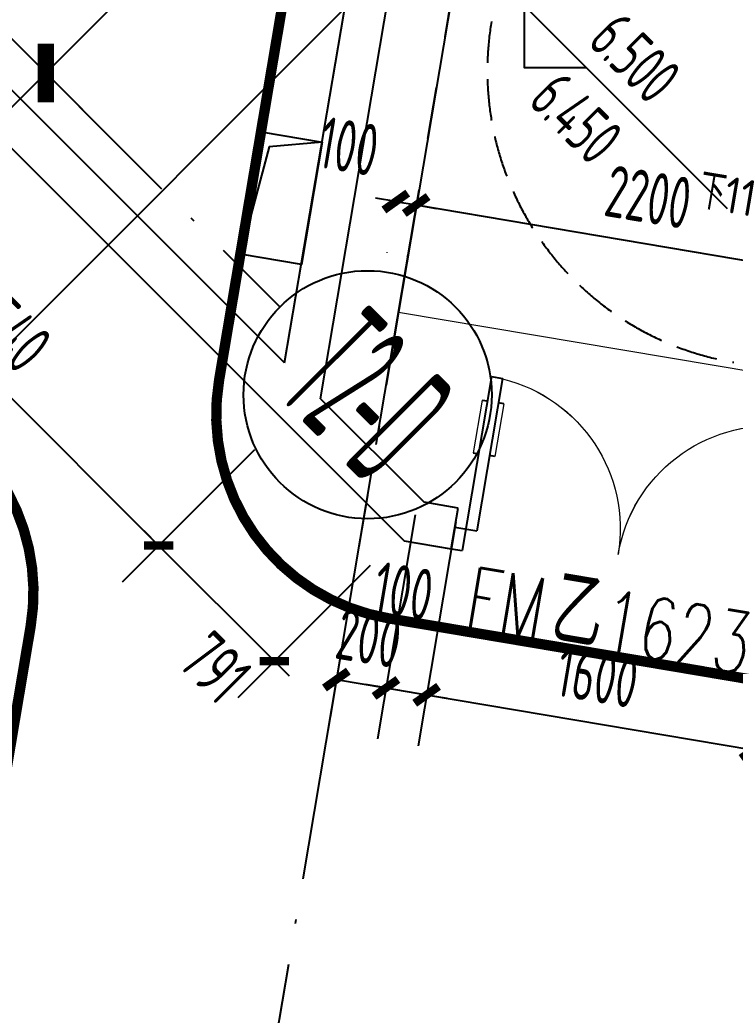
# Model space of a CAD drawing. Extents: x -936 to 12807311, y 101 to 1511157.
# Drawn here: x 12240573 to 12244031, y 1190104 to 1194918 of the extents above; entities that cross this region are included whole.
import ezdxf
from ezdxf.enums import TextEntityAlignment as Align

# ---------------------------------------------------------------- set-up
doc = ezdxf.new("R2010")
doc.units = 0
doc.header["$LTSCALE"] = 1000
doc.header["$MEASUREMENT"] = 0
for name, pattern in [('PX-GRID-T2$0$DOTE', [2.42, 2, -0.2, 0.02, -0.2]), ('PX-PLAN-F2-T2$0$X-01-10-01$0$DASHED', [0.75, 0.5, -0.25]), ('PX-ST-F2$0$CENTERX2', [4, 2.5, -0.5, 0.5, -0.5]), ('PX-ST-F2$0$DASH', [0.35, 0.25, -0.1]), ('PX-ST-F2$0$HIDDEN2', [4.7625, 3.175, -1.5875]), ('TX-GRID-T2$0$DOTE', [2.42, 2, -0.2, 0.02, -0.2])]:
    doc.linetypes.add(name, pattern=pattern)
for name, color, linetype in [('PX-GRID-T2$0$DOTE', 1, 'Continuous'), ('PX-PLAN-F2-T2$0$0P-FE-HY（消火栓）', 1, 'Continuous'), ('PX-PLAN-F2-T2$0$A-SYMB', 7, 'Continuous'), ('PX-PLAN-F2-T2$0$DOOR_FIRE', 4, 'Continuous'), ('PX-PLAN-F2-T2$0$DOOR_FIRE_TEXT', 7, 'Continuous'), ('PX-PLAN-F2-T2$0$HOLE', 2, 'Continuous'), ('PX-PLAN-F2-T2$0$PUB_DIM', 3, 'Continuous'), ('PX-PLAN-F2-T2$0$WALL', 9, 'Continuous'), ('PX-PLAN-F2-T2$0$X-01-10-01$0$A-SYMB-BUBB', 3, 'PX-PLAN-F2-T2$0$X-01-10-01$0$DASHED'), ('PX-PLAN-F2-T2$0$X-01-10-01$0$A-SYMB-VOID', 35, 'Continuous'), ('PX-ST-F2$0$A-ANNO-TABL', 73, 'Continuous'), ('PX-ST-F2$0$A-DOTE', 14, 'PX-ST-F2$0$CENTERX2'), ('PX-ST-F2$0$DOOR_FIRE', 4, 'Continuous'), ('TX-GRID-T2$0$A-SYMB', 4, 'Continuous'), ('TX-GRID-T2$0$DOTE', 1, 'Continuous'), ('TX-GRID-T2$0$PUB_DIM', 3, 'Continuous')]:
    doc.layers.add(name, color=color, linetype=linetype)
doc.layers.add('PX-ST-F2$0$A-STRS-HDDN', color=5, linetype='PX-ST-F2$0$HIDDEN2', lineweight=15)
doc.styles.add('PX-PLAN-F2-T2$0$_TCH_WINDOW', font='SIMPLEX', dxfattribs={"height": 3.5, "bigfont": 'GBCBIG'})
doc.styles.add('PX-PLAN-F2-T2$0$XD2008', font='xd-hzs.shx', dxfattribs={"width": 0.7, "bigfont": 'xd-hztxt.shx'})
doc.styles.add('PX-PLAN-F2-T2$0$XD2008_T3', font='xd-hzs.shx', dxfattribs={"width": 0.7, "bigfont": 'xd-hztxt.shx'})
doc.styles.add('PX-ST-F2$0$Standard', font='gbenor.shx', dxfattribs={"bigfont": 'gbcbig.shx'})
doc.styles.add('TX-GRID-T2$0$X-01-GRID-01$0$1600-CD-B1-09-Grid$0$XD2008', font='xd-hzs.shx', dxfattribs={"width": 0.7, "bigfont": 'xd-hztxt.shx'})
doc.styles.add('TX-GRID-T2$0$XD2008_T3', font='xd-hzs.shx', dxfattribs={"width": 0.7, "bigfont": 'xd-hztxt.shx'})
doc.dimstyles.new('PX-PLAN-F2-T2$0$_TCH_ARCH&&100', dxfattribs={"dimtxt": 250, "dimasz": 100, "dimexe": 250, "dimexo": 300, "dimgap": 100, "dimtad": 1, "dimdec": 0, "dimzin": 0, "dimdsep": 46, "dimtxsty": 'PX-PLAN-F2-T2$0$XD2008_T3', "dimblk": 'PX-PLAN-F2-T2$0$_ArchTick', "dimcen": 0.09, "dimclrd": 1, "dimclrt": 4, "dimazin": 2, "dimtfac": 1, "dimtdec": 0, "dimtix": 1, "dimtmove": 2, "dimatfit": 3, "dimfxl": 0, "dimtolj": 1, "dimtzin": 0, "dimarcsym": 0})
doc.dimstyles.new('TX-GRID-T2$0$_TCH_ARCH&&100', dxfattribs={"dimtxt": 350, "dimasz": 200, "dimexe": 250, "dimexo": 300, "dimgap": 100, "dimtad": 1, "dimdec": 0, "dimzin": 0, "dimdsep": 46, "dimtxsty": 'TX-GRID-T2$0$XD2008_T3', "dimblk": 'TX-GRID-T2$0$_ArchTick', "dimcen": 0.09, "dimclrd": 1, "dimclre": 1, "dimclrt": 4, "dimazin": 2, "dimtfac": 1, "dimtdec": 0, "dimtix": 1, "dimtmove": 2, "dimatfit": 3, "dimfxl": 0, "dimtolj": 1, "dimtzin": 0, "dimarcsym": 0})

# ---------------------------------------------------------------- blocks, each defined once
blk = doc.blocks.new('PX-PLAN-F2-T2$0$ECADI-TAG-HGHT')
at = {"layer": 'PX-PLAN-F2-T2$0$A-SYMB', "color": 1}
blk.add_line((-2.121, 2.121), (11.768, 2.121), dxfattribs=at)
blk.add_lwpolyline([(-2.121, 2.121), (0, 0), (2.121, 2.121)], dxfattribs=at)
at = {"layer": 'PX-PLAN-F2-T2$0$A-SYMB', "style": 'PX-PLAN-F2-T2$0$XD2008', "width": 0.7}
blk.add_attdef('FL', text='', height=3, dxfattribs=at).set_placement((-2.689, 2.967), align=Align.RIGHT)
for tag, p in [('F.F.L.', (2.284, 2.967)), ('T.O.S.', (2.284, -1.104))]:
    blk.add_attdef(tag, p, '', height=3, dxfattribs=at)
blk = doc.blocks.new('PX-PLAN-F2-T2$0$室内单口消火栓(平面)')
at = {"layer": 'PX-PLAN-F2-T2$0$0P-FE-HY（消火栓）'}
h = blk.add_hatch(color=256, dxfattribs=at)
h.dxf.hatch_style = 1
h.paths.add_polyline_path([(704, 0), (4, 0), (4, 240)])
for p, q in [((4, 0), (4, 240)), ((4, 240), (704, 0)), ((704, 240), (4, 240)), ((704, 0), (704, 240)), ((554, 81.8), (554, 0.3)), ((704, 0), (4, 0))]:
    blk.add_line(p, q, dxfattribs=at)
blk.add_lwpolyline([(689.8, 377.5), (694.1, 352.9), (4, 240), (-0.3, 264.6)], close=True, dxfattribs=at)
blk.add_circle((554, 131.8), 50, dxfattribs=at)
blk.add_arc((54, 240), 600, 0.0003, 9.9999, dxfattribs=at)
blk = doc.blocks.new('PX-PLAN-F2-T2$0$A$C77842B79')
at = {"layer": 'PX-PLAN-F2-T2$0$0P-FE-HY（消火栓）', "rotation": 359.9999977807358}
blk.add_blockref('PX-PLAN-F2-T2$0$室内单口消火栓(平面)', (27581.1, 21501.6, 0), dxfattribs=at)
blk = doc.blocks.new('PX-PLAN-F2-T2$0$$DorLib2D$00000011')
for p, q in [((-0.4667, 0.4709), (-0.4667, -0.0625)), ((-0.4667, 0.4709), (-0.4333, 0.4709)), ((-0.4333, 0.4709), (-0.4333, 0.0042)), ((0.4333, 0.4709), (0.4333, 0.0042)), ((0.4667, 0.4709), (0.4333, 0.4709)), ((0.4667, 0.4709), (0.4667, -0.0625)), ((-0.4833, 0.3962), (-0.4667, 0.3962)), ((-0.4167, 0.3962), (-0.4333, 0.3962)), ((0.4167, 0.3962), (0.4333, 0.3962)), ((0.4833, 0.3962), (0.4667, 0.3962)), ((-0.4833, 0.2346), (-0.4667, 0.2346)), ((-0.4167, 0.2346), (-0.4333, 0.2346)), ((0.4167, 0.2346), (0.4333, 0.2346)), ((0.4833, 0.2346), (0.4667, 0.2346)), ((-0.5, 0.0042), (-0.4333, 0.0042)), ((-0.5, 0.0042), (-0.5, -0.0625)), ((0.5, 0.0042), (0.4333, 0.0042)), ((0.5, 0.0042), (0.5, -0.0625)), ((-0.5, -0.0625), (-0.4667, -0.0625)), ((0.5, -0.0625), (0.4667, -0.0625))]:
    blk.add_line(p, q)
at = {"lineweight": 13}
for p, q in [((-0.4833, 0.3962), (-0.4833, 0.2346)), ((-0.4167, 0.3962), (-0.4167, 0.2346)), ((0.4167, 0.3962), (0.4167, 0.2346)), ((0.4833, 0.3962), (0.4833, 0.2346))]:
    blk.add_line(p, q, dxfattribs=at)
for centre, start, end in [((-0.4667, 0.0042), 0, 85.904), ((0.4667, 0.0042), 94.096, 180)]:
    blk.add_arc(centre, 0.4667, start, end, dxfattribs=at)
blk = doc.blocks.new('PX-PLAN-F2-T2$0$_ArchTick')
at = {"color": 0, "linetype": 'ByBlock', "const_width": 0.4}
blk.add_lwpolyline([(-0.5, -0.5), (0.5, 0.5)], dxfattribs=at)
blk = doc.blocks.new('*D749')
at = {"layer": 'Defpoints', "color": 0, "transparency": 16777216}
for p in [(12240123.4, 1194846.9), (12241919.4, 1193050.9), (12241244, 1192375.5)]:
    blk.add_point(p, dxfattribs=at)
at = {"layer": 'PX-PLAN-F2-T2$0$PUB_DIM', "color": 0, "lineweight": -2, "transparency": 16777216}
for p, q in [((12239911.2, 1194634.8), (12239271.2, 1193994.8)), ((12241707.3, 1192838.8), (12241067.2, 1192198.7))]:
    blk.add_line(p, q, dxfattribs=at)
at = {"layer": 'PX-PLAN-F2-T2$0$PUB_DIM', "color": 1, "lineweight": -2, "transparency": 16777216}
blk.add_line((12239448, 1194171.5), (12241244, 1192375.5), dxfattribs=at)
at = {"layer": 'PX-PLAN-F2-T2$0$PUB_DIM', "color": 1, "lineweight": -2, "transparency": 16777216, "xscale": 100, "yscale": 100, "zscale": 100}
for p, rotation in [((12239448, 1194171.5), 135.0002461351958), ((12241244, 1192375.5), 315.0002461351958)]:
    blk.add_blockref('PX-PLAN-F2-T2$0$_ArchTick', p, dxfattribs=dict(at, rotation=rotation))
at = {"layer": 'PX-PLAN-F2-T2$0$PUB_DIM', "color": 4, "transparency": 16777216, "insert": (12240505.1, 1193432.6), "char_height": 250, "attachment_point": 5, "rotation": 315.0002, "style": 'PX-PLAN-F2-T2$0$XD2008_T3'}
blk.add_mtext('\\A1;2540', dxfattribs=at)
blk = doc.blocks.new('*D750')
at = {"layer": 'Defpoints', "color": 0, "transparency": 16777216}
for p in [(12241919.4, 1193050.9), (12242478.9, 1192491.4), (12241803.5, 1191816)]:
    blk.add_point(p, dxfattribs=at)
at = {"layer": 'PX-PLAN-F2-T2$0$PUB_DIM', "color": 0, "lineweight": -2, "transparency": 16777216}
for p, q in [((12241707.3, 1192838.8), (12241067.2, 1192198.7)), ((12242266.7, 1192279.3), (12241626.7, 1191639.3))]:
    blk.add_line(p, q, dxfattribs=at)
at = {"layer": 'PX-PLAN-F2-T2$0$PUB_DIM', "color": 1, "lineweight": -2, "transparency": 16777216}
for p, q in [((12241244, 1192375.5), (12241173.3, 1192446.2)), ((12241244, 1192375.5), (12241803.5, 1191816)), ((12241803.5, 1191816), (12241874.2, 1191745.3))]:
    blk.add_line(p, q, dxfattribs=at)
at = {"layer": 'PX-PLAN-F2-T2$0$PUB_DIM', "color": 1, "lineweight": -2, "transparency": 16777216, "xscale": 100, "yscale": 100, "zscale": 100}
for p, rotation in [((12241244, 1192375.5), 315.000246135211), ((12241803.5, 1191816), 135.000246135211)]:
    blk.add_blockref('PX-PLAN-F2-T2$0$_ArchTick', p, dxfattribs=dict(at, rotation=rotation))
at = {"layer": 'PX-PLAN-F2-T2$0$PUB_DIM', "color": 4, "transparency": 16777216, "insert": (12241519.5, 1191786.4), "char_height": 250, "attachment_point": 5, "rotation": 315.0002, "style": 'PX-PLAN-F2-T2$0$XD2008_T3'}
blk.add_mtext('\\A1;791', dxfattribs=at)
blk = doc.blocks.new('*D766')
at = {"layer": 'Defpoints', "color": 0, "transparency": 16777216}
for p in [(12242294.4, 1192859.8), (12242534.3, 1192819.3), (12242342.9, 1191686.7)]:
    blk.add_point(p, dxfattribs=at)
at = {"layer": 'PX-PLAN-F2-T2$0$PUB_DIM', "color": 0, "lineweight": -2, "transparency": 16777216}
for p, q in [((12242244.4, 1192564), (12242061.4, 1191480.7)), ((12242484.3, 1192523.5), (12242301.3, 1191440.2))]:
    blk.add_line(p, q, dxfattribs=at)
at = {"layer": 'PX-PLAN-F2-T2$0$PUB_DIM', "color": 1, "lineweight": -2, "transparency": 16777216}
blk.add_line((12242103.1, 1191727.2), (12242342.9, 1191686.7), dxfattribs=at)
at = {"layer": 'PX-PLAN-F2-T2$0$PUB_DIM', "color": 1, "lineweight": -2, "transparency": 16777216, "xscale": 100, "yscale": 100, "zscale": 100}
for p, rotation in [((12242103.1, 1191727.2), 170.4104487369817), ((12242342.9, 1191686.7), 350.4104487369817)]:
    blk.add_blockref('PX-PLAN-F2-T2$0$_ArchTick', p, dxfattribs=dict(at, rotation=rotation))
at = {"layer": 'PX-PLAN-F2-T2$0$PUB_DIM', "color": 4, "transparency": 16777216, "insert": (12242260.5, 1191928.8), "char_height": 250, "attachment_point": 5, "rotation": 350.4104, "style": 'PX-PLAN-F2-T2$0$XD2008_T3'}
blk.add_mtext('\\A1;200', dxfattribs=at)
blk = doc.blocks.new('*D767')
at = {"layer": 'Defpoints', "color": 0, "transparency": 16777216}
for p in [(12242534.3, 1192819.3), (12242731, 1192786.1), (12242539.6, 1191653.5)]:
    blk.add_point(p, dxfattribs=at)
at = {"layer": 'PX-PLAN-F2-T2$0$PUB_DIM', "color": 0, "lineweight": -2, "transparency": 16777216}
for p, q in [((12242484.3, 1192523.5), (12242301.3, 1191440.2)), ((12242681, 1192490.2), (12242498, 1191407))]:
    blk.add_line(p, q, dxfattribs=at)
at = {"layer": 'PX-PLAN-F2-T2$0$PUB_DIM', "color": 1, "lineweight": -2, "transparency": 16777216}
for p, q in [((12242342.9, 1191686.7), (12242244.3, 1191703.4)), ((12242342.9, 1191686.7), (12242539.6, 1191653.5)), ((12242539.6, 1191653.5), (12242638.2, 1191636.8))]:
    blk.add_line(p, q, dxfattribs=at)
at = {"layer": 'PX-PLAN-F2-T2$0$PUB_DIM', "color": 1, "lineweight": -2, "transparency": 16777216, "xscale": 100, "yscale": 100, "zscale": 100}
for p, rotation in [((12242342.9, 1191686.7), 350.4104487369945), ((12242539.6, 1191653.5), 170.4104487369945)]:
    blk.add_blockref('PX-PLAN-F2-T2$0$_ArchTick', p, dxfattribs=dict(at, rotation=rotation))
at = {"layer": 'PX-PLAN-F2-T2$0$PUB_DIM', "color": 4, "transparency": 16777216, "insert": (12242427.7, 1192154.1), "char_height": 250, "attachment_point": 5, "rotation": 350.4104, "style": 'PX-PLAN-F2-T2$0$XD2008_T3'}
blk.add_mtext('\\A1;100', dxfattribs=at)
blk = doc.blocks.new('*D768')
at = {"layer": 'Defpoints', "color": 0, "transparency": 16777216}
for p in [(12242731, 1192786.1), (12244308.6, 1192519.5), (12244117.2, 1191386.9)]:
    blk.add_point(p, dxfattribs=at)
at = {"layer": 'PX-PLAN-F2-T2$0$PUB_DIM', "color": 0, "lineweight": -2, "transparency": 16777216}
for p, q in [((12242681, 1192490.2), (12242498, 1191407)), ((12244258.6, 1192223.7), (12244075.6, 1191140.4))]:
    blk.add_line(p, q, dxfattribs=at)
at = {"layer": 'PX-PLAN-F2-T2$0$PUB_DIM', "color": 1, "lineweight": -2, "transparency": 16777216}
blk.add_line((12242539.6, 1191653.5), (12244117.2, 1191386.9), dxfattribs=at)
at = {"layer": 'PX-PLAN-F2-T2$0$PUB_DIM', "color": 1, "lineweight": -2, "transparency": 16777216, "xscale": 100, "yscale": 100, "zscale": 100}
for p, rotation in [((12242539.6, 1191653.5), 170.4104487369765), ((12244117.2, 1191386.9), 350.4104487369765)]:
    blk.add_blockref('PX-PLAN-F2-T2$0$_ArchTick', p, dxfattribs=dict(at, rotation=rotation))
at = {"layer": 'PX-PLAN-F2-T2$0$PUB_DIM', "color": 4, "transparency": 16777216, "insert": (12243365.9, 1191742.1), "char_height": 250, "attachment_point": 5, "rotation": 350.4104, "style": 'PX-PLAN-F2-T2$0$XD2008_T3'}
blk.add_mtext('\\A1;1600', dxfattribs=at)
blk = doc.blocks.new('*D880')
at = {"layer": 'Defpoints', "color": 0, "transparency": 16777216}
for p in [(12242398.6, 1194086.7), (12242497.2, 1194070.1), (12242489.1, 1194022.4)]:
    blk.add_point(p, dxfattribs=at)
at = {"layer": 'PX-PLAN-F2-T2$0$PUB_DIM', "color": 1, "lineweight": -2, "transparency": 16777216}
for p, q in [((12242390.5, 1194039.1), (12242291.9, 1194055.8)), ((12242390.5, 1194039.1), (12242489.1, 1194022.4)), ((12242489.1, 1194022.4), (12242587.7, 1194005.8))]:
    blk.add_line(p, q, dxfattribs=at)
at = {"layer": 'PX-PLAN-F2-T2$0$PUB_DIM', "color": 0, "lineweight": -2, "transparency": 16777216}
for p, q in [((12242348.6, 1193790.9), (12242348.8, 1193792.6)), ((12242447.2, 1193774.3), (12242447.4, 1193775.9))]:
    blk.add_line(p, q, dxfattribs=at)
at = {"layer": 'PX-PLAN-F2-T2$0$PUB_DIM', "color": 1, "lineweight": -2, "transparency": 16777216, "xscale": 100, "yscale": 100, "zscale": 100}
for p, rotation in [((12242390.5, 1194039.1), 350.4054363535707), ((12242489.1, 1194022.4), 170.4054363535706)]:
    blk.add_blockref('PX-PLAN-F2-T2$0$_ArchTick', p, dxfattribs=dict(at, rotation=rotation))
at = {"layer": 'PX-PLAN-F2-T2$0$PUB_DIM', "color": 4, "transparency": 16777216, "insert": (12242163.5, 1194305.7), "char_height": 250, "attachment_point": 5, "rotation": 350.4054, "style": 'PX-PLAN-F2-T2$0$XD2008_T3'}
blk.add_mtext('\\A1;100', dxfattribs=at)
blk = doc.blocks.new('*D881')
at = {"layer": 'Defpoints', "color": 0, "transparency": 16777216}
for p in [(12242497.2, 1194070.1), (12244667.1, 1193703.3), (12244659, 1193655.6)]:
    blk.add_point(p, dxfattribs=at)
at = {"layer": 'PX-PLAN-F2-T2$0$PUB_DIM', "color": 1, "lineweight": -2, "transparency": 16777216}
blk.add_line((12242489.1, 1194022.4), (12244659, 1193655.6), dxfattribs=at)
at = {"layer": 'PX-PLAN-F2-T2$0$PUB_DIM', "color": 0, "lineweight": -2, "transparency": 16777216}
for p, q in [((12242447.2, 1193774.3), (12242447.4, 1193775.9)), ((12244617.1, 1193407.5), (12244617.4, 1193409.1))]:
    blk.add_line(p, q, dxfattribs=at)
at = {"layer": 'PX-PLAN-F2-T2$0$PUB_DIM', "color": 1, "lineweight": -2, "transparency": 16777216, "xscale": 100, "yscale": 100, "zscale": 100}
for p, rotation in [((12242489.1, 1194022.4), 170.405436353572), ((12244659, 1193655.6), 350.405436353572)]:
    blk.add_blockref('PX-PLAN-F2-T2$0$_ArchTick', p, dxfattribs=dict(at, rotation=rotation))
at = {"layer": 'PX-PLAN-F2-T2$0$PUB_DIM', "color": 4, "transparency": 16777216, "insert": (12243611.6, 1194060.9), "char_height": 250, "attachment_point": 5, "rotation": 350.4054, "style": 'PX-PLAN-F2-T2$0$XD2008_T3'}
blk.add_mtext('\\A1;2200', dxfattribs=at)
blk = doc.blocks.new('PX-ST-F2$0$02-ST-08_09 F2')
at = {"layer": 'PX-ST-F2$0$A-ANNO-TABL', "linetype": 'PX-ST-F2$0$DASH', "ltscale": 0.8}
blk.add_arc((12249644.7, 1128505.8), 1430, 180, 270, dxfattribs=at)
at = {"layer": 'PX-ST-F2$0$A-STRS-HDDN'}
blk.add_lwpolyline([(12248004.7, 1127045.8), (12257804.7, 1127045.8), (12257804.7, 1130245.8), (12248004.7, 1130245.8)], close=True, dxfattribs=at)
blk.add_lwpolyline([(12248004.7, 1127045.8), (12257804.7, 1127045.8), (12257804.7, 1130245.8), (12248004.7, 1130245.8)], close=True, dxfattribs=at)
at = {"insert": (12249616.8, 1127959.2), "char_height": 175, "attachment_point": 3, "rotation": 360, "style": 'PX-ST-F2$0$Standard'}
blk.add_mtext_dynamic_manual_height_columns('下11', width=772.624, gutter_width=1750, heights=[0], dxfattribs=at)
blk = doc.blocks.new('PX-ST-F2$0$$DorLib2D$00000011')
for p, q in [((-0.4667, 0.4709), (-0.4667, -0.0625)), ((-0.4667, 0.4709), (-0.4333, 0.4709)), ((-0.4333, 0.4709), (-0.4333, 0.0042)), ((0.4333, 0.4709), (0.4333, 0.0042)), ((0.4667, 0.4709), (0.4333, 0.4709)), ((0.4667, 0.4709), (0.4667, -0.0625)), ((-0.4833, 0.3962), (-0.4667, 0.3962)), ((-0.4167, 0.3962), (-0.4333, 0.3962)), ((0.4167, 0.3962), (0.4333, 0.3962)), ((0.4833, 0.3962), (0.4667, 0.3962)), ((-0.4833, 0.2346), (-0.4667, 0.2346)), ((-0.4167, 0.2346), (-0.4333, 0.2346)), ((0.4167, 0.2346), (0.4333, 0.2346)), ((0.4833, 0.2346), (0.4667, 0.2346)), ((-0.5, 0.0042), (-0.4333, 0.0042)), ((-0.5, 0.0042), (-0.5, -0.0625)), ((0.5, 0.0042), (0.4333, 0.0042)), ((0.5, 0.0042), (0.5, -0.0625)), ((-0.5, -0.0625), (-0.4667, -0.0625)), ((0.5, -0.0625), (0.4667, -0.0625))]:
    blk.add_line(p, q)
at = {"lineweight": 13}
for p, q in [((-0.4833, 0.3962), (-0.4833, 0.2346)), ((-0.4167, 0.3962), (-0.4167, 0.2346)), ((0.4167, 0.3962), (0.4167, 0.2346)), ((0.4833, 0.3962), (0.4833, 0.2346))]:
    blk.add_line(p, q, dxfattribs=at)
for centre, start, end in [((-0.4667, 0.0042), 0, 85.904), ((0.4667, 0.0042), 94.096, 180)]:
    blk.add_arc(centre, 0.4667, start, end, dxfattribs=at)
blk = doc.blocks.new('PX-ST-F2')
at = {"layer": 'PX-ST-F2$0$A-DOTE', "ltscale": 0.5}
blk.add_lwpolyline([(12243167.5, 1198040.3), (12242072.5, 1191545.4)], dxfattribs=at)
at = {"rotation": 350.423467766941}
blk.add_blockref('PX-ST-F2$0$02-ST-08_09 F2', (-22417.5, 2119803.1, -0.8), dxfattribs=at)
at = {"layer": 'PX-ST-F2$0$DOOR_FIRE', "xscale": -1600, "yscale": 1600, "zscale": 200, "rotation": 350.423563096697}
blk.add_blockref('PX-ST-F2$0$$DorLib2D$00000011', (12243464.4, 1192325.2), dxfattribs=at)
blk = doc.blocks.new('PX-GRID-T2')
at = {"layer": 'PX-GRID-T2$0$DOTE', "linetype": 'PX-GRID-T2$0$DOTE'}
blk.add_line((12245896.9, 1214212.6), (12236203.4, 1156756.7), dxfattribs=at)
blk = doc.blocks.new('TX-GRID-T2$0$X-01-GRID-01$0$1600-CD-B1-09-Grid$0$ECADI-TAG-GRID')
at = {"color": 13}
blk.add_circle((0, 0), 6, dxfattribs=at)
at = {"style": 'TX-GRID-T2$0$X-01-GRID-01$0$1600-CD-B1-09-Grid$0$XD2008', "width": 0.4}
blk.add_attdef('GRID', text='', height=6.25, dxfattribs=at).set_placement((0, 0), align=Align.MIDDLE)
blk = doc.blocks.new('TX-GRID-T2$0$_ArchTick')
at = {"color": 0, "linetype": 'ByBlock', "const_width": 0.4}
blk.add_lwpolyline([(-0.5, -0.5), (0.5, 0.5)], dxfattribs=at)
blk = doc.blocks.new('*D2305')
at = {"layer": 'Defpoints', "color": 0, "transparency": 16777216}
for p in [(12244870.6, 1199963.8), (12245436.3, 1199398.1), (12240133, 1195226.2)]:
    blk.add_point(p, dxfattribs=at)
at = {"layer": 'TX-GRID-T2$0$PUB_DIM', "color": 1, "lineweight": -2, "transparency": 16777216}
for p, q in [((12245082.8, 1199751.7), (12245613.1, 1199221.3)), ((12240698.7, 1194660.5), (12245436.3, 1199398.1)), ((12240345.2, 1195014), (12240875.5, 1194483.7))]:
    blk.add_line(p, q, dxfattribs=at)
at = {"layer": 'TX-GRID-T2$0$PUB_DIM', "color": 1, "lineweight": -2, "transparency": 16777216, "xscale": 200, "yscale": 200, "zscale": 200}
for p, rotation in [((12245436.3, 1199398.1), 45.00007720303657), ((12240698.7, 1194660.5), 225.0000772030366)]:
    blk.add_blockref('TX-GRID-T2$0$_ArchTick', p, dxfattribs=dict(at, rotation=rotation))
at = {"layer": 'TX-GRID-T2$0$PUB_DIM', "color": 4, "transparency": 16777216, "insert": (12242873.1, 1197223.8), "char_height": 350, "attachment_point": 5, "rotation": 45.0001, "style": 'TX-GRID-T2$0$XD2008_T3'}
blk.add_mtext('\\A1;6700', dxfattribs=at)
blk = doc.blocks.new('*D2306')
at = {"layer": 'Defpoints', "color": 0, "transparency": 16777216}
for p in [(12240133, 1195226.2), (12240698.7, 1194660.5), (12232920.6, 1188013.7)]:
    blk.add_point(p, dxfattribs=at)
at = {"layer": 'TX-GRID-T2$0$PUB_DIM', "color": 1, "lineweight": -2, "transparency": 16777216}
for p, q in [((12240345.2, 1195014), (12240875.5, 1194483.7)), ((12233486.2, 1187448), (12240698.7, 1194660.5)), ((12233132.7, 1187801.5), (12233663, 1187271.2))]:
    blk.add_line(p, q, dxfattribs=at)
at = {"layer": 'TX-GRID-T2$0$PUB_DIM', "color": 1, "lineweight": -2, "transparency": 16777216, "xscale": 200, "yscale": 200, "zscale": 200}
for p, rotation in [((12240698.7, 1194660.5), 45.00007720303247), ((12233486.2, 1187448), 225.0000772030324)]:
    blk.add_blockref('TX-GRID-T2$0$_ArchTick', p, dxfattribs=dict(at, rotation=rotation))
at = {"layer": 'TX-GRID-T2$0$PUB_DIM', "color": 4, "transparency": 16777216, "insert": (12236898, 1191248.7), "char_height": 350, "attachment_point": 5, "rotation": 45.0001, "style": 'TX-GRID-T2$0$XD2008_T3'}
blk.add_mtext('\\A1;10200', dxfattribs=at)
blk = doc.blocks.new('*D2323')
at = {"layer": 'Defpoints', "color": 0, "transparency": 16777216}
for p in [(12248759.7, 1202721.5), (12249325.4, 1202155.8), (12230375, 1184336.7)]:
    blk.add_point(p, dxfattribs=at)
at = {"layer": 'TX-GRID-T2$0$PUB_DIM', "color": 1, "lineweight": -2, "transparency": 16777216}
for p, q in [((12248971.9, 1202509.4), (12249502.2, 1201979)), ((12230940.7, 1183771), (12249325.4, 1202155.8)), ((12230587.1, 1184124.6), (12231117.5, 1183594.2))]:
    blk.add_line(p, q, dxfattribs=at)
at = {"layer": 'TX-GRID-T2$0$PUB_DIM', "color": 1, "lineweight": -2, "transparency": 16777216, "xscale": 200, "yscale": 200, "zscale": 200}
for p, rotation in [((12249325.4, 1202155.8), 45.00007720302985), ((12230940.7, 1183771), 225.0000772030298)]:
    blk.add_blockref('TX-GRID-T2$0$_ArchTick', p, dxfattribs=dict(at, rotation=rotation))
at = {"layer": 'TX-GRID-T2$0$PUB_DIM', "color": 4, "transparency": 16777216, "insert": (12239938.6, 1193157.9), "char_height": 350, "attachment_point": 5, "rotation": 45.0001, "style": 'TX-GRID-T2$0$XD2008_T3'}
blk.add_mtext('\\A1;26000', dxfattribs=at)
blk = doc.blocks.new('PX-PLAN-F2-T2')
at = {"layer": 'PX-PLAN-F2-T2$0$HOLE'}
blk.add_lwpolyline([(12242034.689, 1194327.076), (12241934.872, 1193735.438), (12241639.053, 1193785.346), (12241738.87, 1194376.985)], close=True, dxfattribs=at)
at = {"layer": 'PX-PLAN-F2-T2$0$WALL'}
for p, q in [((12242026.578, 1193085.153), (12242672.695, 1196907.435)), ((12241853.07, 1193258.66), (12242442.147, 1196743.505)), ((12241853.07, 1193258.66), (12240194.126, 1194917.599)), ((12240052.705, 1194776.178), (12241848.664, 1192980.224)), ((12242026.578, 1193085.153), (12242527.009, 1192584.723)), ((12241848.664, 1192980.224), (12242430.753, 1192398.137)), ((12242692.217, 1192556.85), (12242527.009, 1192584.723)), ((12242658.944, 1192359.637), (12242692.217, 1192556.85)), ((12242430.753, 1192398.137), (12242658.944, 1192359.637))]:
    blk.add_line(p, q, dxfattribs=at)
at = {"layer": 'PX-PLAN-F2-T2$0$X-01-10-01$0$A-SYMB-BUBB', "const_width": 50}
for points in [[(12242210.387, 1197171.622, -0.41421356), (12243362.811, 1197991.328), (12252648.623, 1196424.716, -0.41421356), (12253468.328, 1195272.291), (12252794.163, 1191276.296, -0.41421356), (12251641.738, 1190456.59), (12242355.927, 1192023.202, -0.41421356), (12241536.221, 1193175.626)], [(12236163.043, 1195624.388), (12232124.314, 1191580.533, 0.15564504), (12231845.804, 1191040.237), (12231244.672, 1187477.203, 0.2663252), (12231588.969, 1186543.942), (12235231.934, 1183495.38, 0.1331949), (12235707.34, 1183276.214), (12238074.394, 1182876.86, 0.41421356), (12239226.821, 1183696.563), (12240624.881, 1191983.158, 0.2427407), (12240345.922, 1192856.628), (12237577.703, 1195624.837, 0.41439885)]]:
    blk.add_lwpolyline(points, format="xyb", close=True, dxfattribs=at)
at = {"layer": 'PX-PLAN-F2-T2$0$X-01-10-01$0$A-SYMB-VOID'}
blk.add_lwpolyline([(12242034.689, 1194327.076), (12241778.96, 1194303.596), (12241639.053, 1193785.346)], dxfattribs=at)
at = {"layer": 'PX-PLAN-F2-T2$0$0P-FE-HY（消火栓）', "rotation": 350.4236160085533}
blk.add_blockref('PX-PLAN-F2-T2$0$A$C77842B79', (12211074.739, 1173147.489, 0), dxfattribs=at)
at = {"layer": 'PX-PLAN-F2-T2$0$A-SYMB'}
ref = blk.add_blockref('PX-PLAN-F2-T2$0$ECADI-TAG-HGHT', (12243010.685, 1194686.892), dxfattribs=dict(at, xscale=99.99999999999994, yscale=99.99999999999994, zscale=99.99999999999994, rotation=315))
ref.add_attrib('F.F.L.', '6.500', (12243311.272, 1194805.949), dxfattribs={"height": 233.3333, "rotation": 315, "style": 'PX-PLAN-F2-T2$0$XD2008', "width": 0.7})
ref.add_attrib('T.O.S.', '6.450', (12243023.356, 1194518.033), dxfattribs={"height": 233.3333, "rotation": 315, "style": 'PX-PLAN-F2-T2$0$XD2008', "width": 0.7})
at = {"layer": 'PX-PLAN-F2-T2$0$DOOR_FIRE', "xscale": -1600, "yscale": 1600, "zscale": 200, "rotation": 350.4235630966974}
blk.add_blockref('PX-PLAN-F2-T2$0$$DorLib2D$00000011', (12243464.432, 1192325.153), dxfattribs=at)
at = {"layer": 'PX-PLAN-F2-T2$0$DOOR_FIRE_TEXT', "style": 'PX-PLAN-F2-T2$0$_TCH_WINDOW', "width": 0.705882}
for s, p in [('FM', (12242713.848, 1191981.006)), ('1623', (12243370.315, 1191870.251))]:
    blk.add_text(s, height=297.5, rotation=350.423563, dxfattribs=at).set_placement(p)
at = {"layer": 'PX-PLAN-F2-T2$0$DOOR_FIRE_TEXT', "style": 'PX-PLAN-F2-T2$0$_TCH_WINDOW'}
blk.add_text('乙', height=337.589, rotation=350.423563, dxfattribs=at).set_placement((12243127.995, 1191911.134))
at = {"layer": 'PX-PLAN-F2-T2$0$PUB_DIM'}
for base, p1, p2, angle, picture, middle, turn in [((12241243.992, 1192375.523), (12240123.351, 1194846.94), (12241919.385, 1193050.921), 315.000246, '*D749', (12240505.074, 1193432.632), 315.000246), ((12244117.248, 1191386.937), (12242730.951, 1192786.052), (12244308.595, 1192519.509), 350.410449, '*D768', (12243365.908, 1191742.064), 350.410449)]:
    dim = blk.add_linear_dim(base=base, p1=p1, p2=p2, angle=angle, dimstyle='PX-PLAN-F2-T2$0$_TCH_ARCH&&100', override={"dimgap": 0}, dxfattribs=at)
    dim.commit()
    dim.dimension.update_dxf_attribs({"geometry": picture, "text_midpoint": middle, "dimtype": 161, "text_rotation": turn})
for base, p1, p2, angle, picture, middle in [((12242489.109, 1194022.431), (12242398.562, 1194086.745), (12242497.163, 1194070.078), 350.405436, '*D880', (12242163.493, 1194305.665)), ((12241803.488, 1191816.032), (12241919.385, 1193050.921), (12242478.881, 1192491.43), 315.000246, '*D750', (12241519.496, 1191786.409))]:
    dim = blk.add_linear_dim(base=base, p1=p1, p2=p2, angle=angle, dimstyle='PX-PLAN-F2-T2$0$_TCH_ARCH&&100', dxfattribs=at)
    dim.commit()
    dim.dimension.update_dxf_attribs({"geometry": picture, "text_midpoint": middle, "dimtype": 161})
for base, p1, p2, angle, text, picture, middle, turn in [((12244659.022, 1193655.629), (12242497.163, 1194070.078), (12244667.076, 1193703.276), 350.405436, '2200', '*D881', (12243611.567, 1194060.883), 350.405436), ((12242342.923, 1191686.709), (12242294.418, 1192859.804), (12242534.271, 1192819.281), 350.410449, '200', '*D766', (12242260.479, 1191928.826), 350.410449)]:
    dim = blk.add_linear_dim(base=base, p1=p1, p2=p2, angle=angle, text=text, dimstyle='PX-PLAN-F2-T2$0$_TCH_ARCH&&100', override={"dimgap": 0}, dxfattribs=at)
    dim.commit()
    dim.dimension.update_dxf_attribs({"geometry": picture, "text_midpoint": middle, "dimtype": 161, "text_rotation": turn})
dim = blk.add_linear_dim(base=(12242539.603, 1191653.479), p1=(12242534.271, 1192819.281), p2=(12242730.951, 1192786.052), angle=350.410449, text='100', dimstyle='PX-PLAN-F2-T2$0$_TCH_ARCH&&100', dxfattribs=at)
dim.commit()
dim.dimension.update_dxf_attribs({"geometry": '*D767', "text_midpoint": (12242427.658, 1192154.124), "dimtype": 161})
blk = doc.blocks.new('TX-GRID-T2')
at = {"layer": 'TX-GRID-T2$0$DOTE', "linetype": 'TX-GRID-T2$0$DOTE'}
blk.add_line((12232999.2, 1202360), (12241830.1, 1193529.1), dxfattribs=at)
at = {"layer": 'TX-GRID-T2$0$A-SYMB', "xscale": 99.99999999999996, "yscale": 99.99999999999996, "zscale": 99.99999999999996, "rotation": 315}
blk.add_blockref('TX-GRID-T2$0$X-01-GRID-01$0$1600-CD-B1-09-Grid$0$ECADI-TAG-GRID', (12242254.4, 1193104.8), dxfattribs=at).add_auto_attribs({'GRID': 'T2-D'})
at = {"layer": 'TX-GRID-T2$0$PUB_DIM'}
for base, p1, p2, picture, middle in [((12249325.4, 1202155.8), (12230375, 1184336.7), (12248759.7, 1202721.5), '*D2323', (12239938.6, 1193157.9)), ((12245436.3, 1199398.1), (12240133, 1195226.2), (12244870.6, 1199963.8), '*D2305', (12242873.1, 1197223.8)), ((12240698.7, 1194660.5), (12232920.6, 1188013.7), (12240133, 1195226.2), '*D2306', (12236898, 1191248.7))]:
    dim = blk.add_linear_dim(base=base, p1=p1, p2=p2, angle=45.0001, dimstyle='TX-GRID-T2$0$_TCH_ARCH&&100', override={"dimgap": 0}, dxfattribs=at)
    dim.commit()
    dim.dimension.update_dxf_attribs({"geometry": picture, "text_midpoint": middle, "dimtype": 161, "text_rotation": 45.0001})

msp = doc.modelspace()

# ---------------------------------------------------------------- block references
for name in ['PX-PLAN-F2-T2', 'PX-GRID-T2', 'PX-ST-F2', 'TX-GRID-T2']:
    msp.add_blockref(name, (0, 0))

doc.saveas('drawing.dxf')
